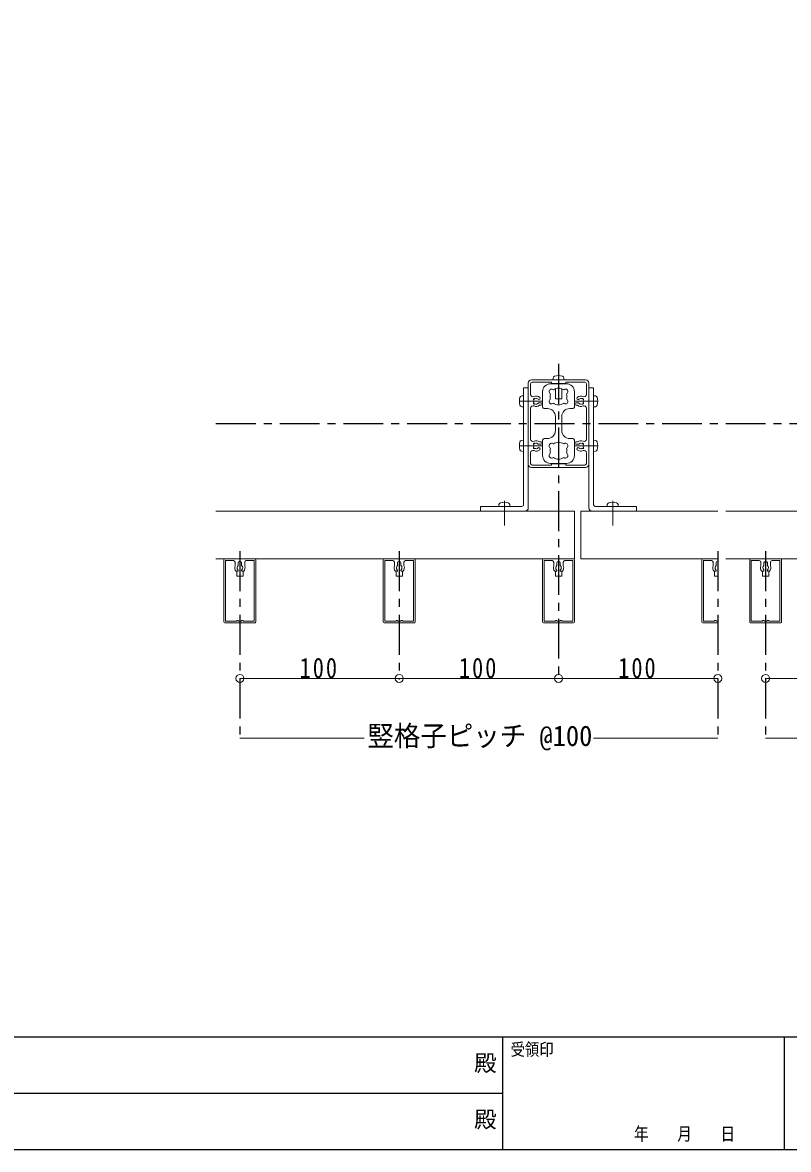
# Model space of a CAD drawing. Units: millimetres at full size, sheet at 1:5. Extents: x -1050 to 1050, y -742 to 742.
# Drawn here: x -338 to 142, y -708 to 0 of the extents above; entities that cross this region are included whole.
import ezdxf
from ezdxf.enums import TextEntityAlignment as Align

# ---------------------------------------------------------------- set-up
doc = ezdxf.new("R2010")
doc.units = ezdxf.units.MM
doc.header["$LTSCALE"] = 5
doc.linetypes.add('CHAIN1', pattern=[8, 5, -1, 1, -1])
doc.layers.add('0-0_通り芯', color=7, linetype='CHAIN1')
doc.layers.add('1-5_図枠1_1', color=7, linetype='Continuous')
for name, color, linetype, lineweight in [('0-3_寸法', 54, 'Continuous', 20), ('0-4_手摺部材', 92, 'Continuous', 20), ('0-5_手すり子', 12, 'Continuous', 20), ('0-9_文字', 3, 'Continuous', 20), ('0-A_支柱', 6, 'Continuous', 20), ('0-B_足元', 4, 'Continuous', 20)]:
    doc.layers.add(name, color=color, linetype=linetype, lineweight=lineweight)
doc.styles.add('ＭＳ ゴシック', font='')
doc.styles.add('ＭＳ 明朝', font='')
doc.styles.get('ＭＳ ゴシック').set_extended_font_data('MS Gothic')
doc.styles.get('ＭＳ 明朝').set_extended_font_data('MS Mincho')

# ---------------------------------------------------------------- blocks, each defined once
blk = doc.blocks.new('dimension_origin')
at = {"color": 0, "linetype": 'Continuous', "lineweight": -2}
blk.add_circle((0, 0), 1.25, dxfattribs=at)

msp = doc.modelspace()

# ---------------------------------------------------------------- linework, layer by layer
at = {"layer": '0-0_通り芯'}
for p, q in [((-1.98, -214.293), (-1.98, -412.521)), ((-216.98, -251.793), (921.446, -251.793)), ((-201.98, -331.893), (-201.98, -449.293)), ((-101.98, -331.893), (-101.98, -412.521)), ((98.02, -331.893), (98.02, -449.293)), ((128.02, -331.893), (128.02, -449.293))]:
    msp.add_line(p, q, dxfattribs=at)
at = {"layer": '0-3_寸法'}
for p, q in [((-201.98, -411.793), (-101.98, -411.793)), ((-101.98, -411.793), (-1.98, -411.793)), ((-1.98, -411.793), (98.02, -411.793)), ((128.02, -411.793), (188.02, -411.793)), ((-201.98, -449.293), (-123.98, -449.293)), ((98.02, -449.293), (20.02, -449.293)), ((128.02, -449.293), (178.02, -449.293))]:
    msp.add_line(p, q, dxfattribs=at)
at = {"layer": '0-4_手摺部材'}
for p, q in [((-23.98, -229.293), (-20.98, -229.293)), ((-23.98, -302.793), (-23.98, -229.293)), ((-20.98, -229.293), (-20.98, -304.793)), ((20.02, -229.293), (17.02, -229.293)), ((17.02, -229.293), (17.02, -304.793)), ((20.02, -302.793), (20.02, -229.293)), ((-25.099, -234.391), (-23.98, -234.293)), ((-23.98, -241.293), (-23.98, -234.293)), ((21.139, -234.391), (20.02, -234.293)), ((20.02, -241.293), (20.02, -234.293)), ((-25.099, -241.195), (-23.98, -241.293)), ((21.139, -241.195), (20.02, -241.293)), ((-25.099, -262.391), (-23.98, -262.293)), ((-23.98, -262.293), (-23.98, -269.293)), ((21.139, -262.391), (20.02, -262.293)), ((20.02, -262.293), (20.02, -269.293)), ((-25.099, -269.195), (-23.98, -269.293)), ((21.139, -269.195), (20.02, -269.293)), ((-50.98, -306.793), (-50.98, -303.793)), ((-24.98, -303.793), (-50.98, -303.793)), ((-39.382, -302.674), (-39.48, -303.793)), ((-39.48, -303.793), (-32.48, -303.793)), ((-32.578, -302.674), (-32.48, -303.793)), ((21.02, -303.793), (47.02, -303.793)), ((28.618, -302.674), (28.52, -303.793)), ((35.52, -303.793), (28.52, -303.793)), ((35.422, -302.674), (35.52, -303.793)), ((47.02, -306.793), (47.02, -303.793)), ((-216.98, -306.793), (8.02, -306.793)), ((-50.98, -306.793), (-22.98, -306.793)), ((8.02, -306.793), (8.02, -336.793)), ((12.02, -336.793), (12.02, -306.793)), ((12.02, -306.793), (98.02, -306.793)), ((47.02, -306.793), (19.02, -306.793)), ((103.02, -306.793), (258.02, -306.793)), ((8.02, -336.793), (-216.98, -336.793)), ((98.02, -336.793), (12.02, -336.793)), ((258.02, -336.793), (103.02, -336.793)), ((-203.98, -344.493), (-203.98, -347.493)), ((-199.98, -347.493), (-199.98, -344.493)), ((-103.98, -344.493), (-103.98, -347.493)), ((-99.98, -347.493), (-99.98, -344.493)), ((-3.98, -344.493), (-3.98, -347.493)), ((0.02, -347.493), (0.02, -344.493)), ((96.02, -344.493), (96.02, -347.493)), ((126.02, -344.493), (126.02, -347.493)), ((130.02, -347.493), (130.02, -344.493)), ((-203.98, -347.493), (-199.98, -347.493)), ((-103.98, -347.493), (-99.98, -347.493)), ((-3.98, -347.493), (0.02, -347.493)), ((96.02, -347.493), (98.02, -347.493)), ((126.02, -347.493), (130.02, -347.493))]:
    msp.add_line(p, q, dxfattribs=at)
at = {"layer": '0-4_手摺部材', "linetype": 'CHAIN1'}
for p, q in [((-26.58, -237.793), (-11.98, -237.793)), ((22.62, -237.793), (8.02, -237.793)), ((-26.58, -265.793), (-11.98, -265.793)), ((22.62, -265.793), (8.02, -265.793)), ((-35.98, -300.193), (-35.98, -315.793)), ((32.02, -300.193), (32.02, -315.793))]:
    msp.add_line(p, q, dxfattribs=at)
at = {"layer": '0-4_手摺部材'}
for centre, radius, start, end in [((-17.58, -237.793), 9, 164.11915, 195.88085), ((-24.986, -235.686), 1.3, 95, 164.11915), ((-24.986, -239.9), 1.3, 195.88085, 265), ((21.026, -235.686), 1.3, 15.88085, 85), ((21.026, -239.9), 1.3, 275, 344.11915), ((13.62, -237.793), 9, 344.11915, 15.88085), ((-17.58, -265.793), 9, 164.11915, 195.88085), ((-24.986, -263.686), 1.3, 95, 164.11915), ((-24.986, -267.9), 1.3, 195.88085, 265), ((21.026, -263.686), 1.3, 15.88085, 85), ((21.026, -267.9), 1.3, 275, 344.11915), ((13.62, -265.793), 9, 344.11915, 15.88085), ((-38.087, -302.787), 1.3, 105.88085, 175), ((-35.98, -310.193), 9, 74.11915, 105.88085), ((-33.873, -302.787), 1.3, 5, 74.11915), ((-24.98, -302.793), 1, 270, 360), ((21.02, -302.793), 1, 180, 270), ((29.913, -302.787), 1.3, 105.88085, 175), ((32.02, -310.193), 9, 74.11915, 105.88085), ((34.127, -302.787), 1.3, 5, 74.11915), ((-22.98, -304.793), 2, 270, 360), ((19.02, -304.793), 2, 180, 270)]:
    msp.add_arc(centre, radius, start, end, dxfattribs=at)
at = {"layer": '0-5_手すり子'}
for p, q in [((-211.98, -337.293), (-211.98, -376.293)), ((-192.48, -336.793), (-211.48, -336.793)), ((-205.98, -337.793), (-210.98, -337.793)), ((-204.98, -341.043), (-204.98, -338.793)), ((-203.08, -340.932), (-203.08, -339.293)), ((-202.08, -338.293), (-201.88, -338.293)), ((-200.88, -339.293), (-200.88, -340.932)), ((-198.98, -341.043), (-198.98, -338.793)), ((-192.98, -337.793), (-197.98, -337.793)), ((-192.98, -375.793), (-192.98, -337.793)), ((-191.98, -376.293), (-191.98, -337.293)), ((-111.98, -337.293), (-111.98, -376.293)), ((-92.48, -336.793), (-111.48, -336.793)), ((-105.98, -337.793), (-110.98, -337.793)), ((-104.98, -341.043), (-104.98, -338.793)), ((-103.08, -340.932), (-103.08, -339.293)), ((-102.08, -338.293), (-101.88, -338.293)), ((-100.88, -339.293), (-100.88, -340.932)), ((-98.98, -341.043), (-98.98, -338.793)), ((-92.98, -337.793), (-97.98, -337.793)), ((-92.98, -375.793), (-92.98, -337.793)), ((-91.98, -376.293), (-91.98, -337.293)), ((-11.98, -337.293), (-11.98, -376.293)), ((7.52, -336.793), (-11.48, -336.793)), ((-5.98, -337.793), (-10.98, -337.793)), ((-4.98, -341.043), (-4.98, -338.793)), ((-3.08, -340.932), (-3.08, -339.293)), ((-2.08, -338.293), (-1.88, -338.293)), ((-0.88, -339.293), (-0.88, -340.932)), ((1.02, -341.043), (1.02, -338.793)), ((7.02, -337.793), (2.02, -337.793)), ((7.02, -375.793), (7.02, -337.793)), ((8.02, -376.293), (8.02, -337.293)), ((88.02, -337.293), (88.02, -376.293)), ((98.02, -336.793), (88.52, -336.793)), ((94.02, -337.793), (89.02, -337.793)), ((95.02, -341.043), (95.02, -338.793)), ((96.92, -340.932), (96.92, -339.293)), ((97.92, -338.293), (98.02, -338.293)), ((118.02, -337.293), (118.02, -376.293)), ((137.52, -336.793), (118.52, -336.793)), ((124.02, -337.793), (119.02, -337.793)), ((125.02, -341.043), (125.02, -338.793)), ((126.92, -340.932), (126.92, -339.293)), ((127.92, -338.293), (128.12, -338.293)), ((129.12, -339.293), (129.12, -340.932)), ((131.02, -341.043), (131.02, -338.793)), ((137.02, -337.793), (132.02, -337.793)), ((137.02, -375.793), (137.02, -337.793)), ((138.02, -376.293), (138.02, -337.293)), ((-204.372, -344.493), (-203.539, -344.493)), ((-203.077, -344.193), (-203.106, -344.243)), ((-200.883, -344.193), (-200.854, -344.243)), ((-200.421, -344.493), (-199.588, -344.493)), ((-104.372, -344.493), (-103.539, -344.493)), ((-103.077, -344.193), (-103.106, -344.243)), ((-100.883, -344.193), (-100.854, -344.243)), ((-100.421, -344.493), (-99.588, -344.493)), ((-4.372, -344.493), (-3.539, -344.493)), ((-3.077, -344.193), (-3.106, -344.243)), ((-0.883, -344.193), (-0.854, -344.243)), ((-0.421, -344.493), (0.412, -344.493)), ((95.628, -344.493), (96.461, -344.493)), ((96.923, -344.193), (96.894, -344.243)), ((125.628, -344.493), (126.461, -344.493)), ((126.923, -344.193), (126.894, -344.243)), ((129.117, -344.193), (129.146, -344.243)), ((129.579, -344.493), (130.412, -344.493)), ((-211.48, -376.793), (-192.48, -376.793)), ((-202.98, -375.793), (-200.98, -375.793)), ((-199.98, -375.793), (-192.98, -375.793)), ((-111.48, -376.793), (-92.48, -376.793)), ((-102.98, -375.793), (-100.98, -375.793)), ((-99.98, -375.793), (-92.98, -375.793)), ((-11.48, -376.793), (7.52, -376.793)), ((-2.98, -375.793), (-0.98, -375.793)), ((0.02, -375.793), (7.02, -375.793)), ((88.52, -376.793), (98.02, -376.793)), ((97.02, -375.793), (98.02, -375.793)), ((118.52, -376.793), (137.52, -376.793)), ((127.02, -375.793), (129.02, -375.793)), ((130.02, -375.793), (137.02, -375.793))]:
    msp.add_line(p, q, dxfattribs=at)
for points in [[(-210.98, -337.793), (-210.98, -375.793), (-203.98, -375.793)], [(-110.98, -337.793), (-110.98, -375.793), (-103.98, -375.793)], [(-10.98, -337.793), (-10.98, -375.793), (-3.98, -375.793)], [(89.02, -337.793), (89.02, -375.793), (96.02, -375.793)], [(119.02, -337.793), (119.02, -375.793), (126.02, -375.793)], [(-203.98, -375.793), (-203.98, -375.393), (-202.98, -375.393), (-202.98, -375.793)], [(-199.98, -375.793), (-199.98, -375.393), (-200.98, -375.393), (-200.98, -375.793)], [(-103.98, -375.793), (-103.98, -375.393), (-102.98, -375.393), (-102.98, -375.793)], [(-99.98, -375.793), (-99.98, -375.393), (-100.98, -375.393), (-100.98, -375.793)], [(-3.98, -375.793), (-3.98, -375.393), (-2.98, -375.393), (-2.98, -375.793)], [(0.02, -375.793), (0.02, -375.393), (-0.98, -375.393), (-0.98, -375.793)], [(96.02, -375.793), (96.02, -375.393), (97.02, -375.393), (97.02, -375.793)], [(126.02, -375.793), (126.02, -375.393), (127.02, -375.393), (127.02, -375.793)], [(130.02, -375.793), (130.02, -375.393), (129.02, -375.393), (129.02, -375.793)]]:
    msp.add_lwpolyline(points, dxfattribs=at)
for centre, radius, start, end in [((-211.48, -337.293), 0.5, 90, 180), ((-205.98, -338.793), 1, 0, 90), ((-202.08, -339.293), 1, 90, 180), ((-201.88, -339.293), 1, 0, 90), ((-197.98, -338.793), 1, 90, 180), ((-192.48, -337.293), 0.5, 0, 90), ((-111.48, -337.293), 0.5, 90, 180), ((-105.98, -338.793), 1, 0, 90), ((-102.08, -339.293), 1, 90, 180), ((-101.88, -339.293), 1, 0, 90), ((-97.98, -338.793), 1, 90, 180), ((-92.48, -337.293), 0.5, 0, 90), ((-11.48, -337.293), 0.5, 90, 180), ((-5.98, -338.793), 1, 0, 90), ((-2.08, -339.293), 1, 90, 180), ((-1.88, -339.293), 1, 0, 90), ((2.02, -338.793), 1, 90, 180), ((7.52, -337.293), 0.5, 0, 90), ((88.52, -337.293), 0.5, 90, 180), ((94.02, -338.793), 1, 0, 90), ((97.92, -339.293), 1, 90, 180), ((118.52, -337.293), 0.5, 90, 180), ((124.02, -338.793), 1, 0, 90), ((127.92, -339.293), 1, 90, 180), ((128.12, -339.293), 1, 0, 90), ((132.02, -338.793), 1, 90, 180), ((137.52, -337.293), 0.5, 0, 90), ((-201.98, -342.293), 3.25, 157.38014, 222.60367), ((-201.98, -342.293), 1.75, 128.9448, 227.16041), ((-203.539, -343.993), 0.5, 270, 330), ((-203.51, -343.943), 0.5, 330, 47.16041), ((-200.45, -343.943), 0.5, 132.83959, 210), ((-201.98, -342.293), 1.75, 312.83959, 51.0552), ((-200.421, -343.993), 0.5, 210, 270), ((-201.98, -342.293), 3.25, 317.39633, 22.61986), ((-101.98, -342.293), 3.25, 157.38014, 222.60367), ((-101.98, -342.293), 1.75, 128.9448, 227.16041), ((-103.539, -343.993), 0.5, 270, 330), ((-103.51, -343.943), 0.5, 330, 47.16041), ((-100.45, -343.943), 0.5, 132.83959, 210), ((-101.98, -342.293), 1.75, 312.83959, 51.0552), ((-100.421, -343.993), 0.5, 210, 270), ((-101.98, -342.293), 3.25, 317.39633, 22.61986), ((-1.98, -342.293), 3.25, 157.38014, 222.60367), ((-1.98, -342.293), 1.75, 128.9448, 227.16041), ((-3.539, -343.993), 0.5, 270, 330), ((-3.51, -343.943), 0.5, 330, 47.16041), ((-0.45, -343.943), 0.5, 132.83959, 210), ((-1.98, -342.293), 1.75, 312.83959, 51.0552), ((-0.421, -343.993), 0.5, 210, 270), ((-1.98, -342.293), 3.25, 317.39633, 22.61986), ((98.02, -342.293), 3.25, 157.38014, 222.60367), ((98.02, -342.293), 1.75, 128.9448, 227.16041), ((96.461, -343.993), 0.5, 270, 330), ((96.49, -343.943), 0.5, 330, 47.16041), ((128.02, -342.293), 3.25, 157.38014, 222.60367), ((128.02, -342.293), 1.75, 128.9448, 227.16041), ((126.461, -343.993), 0.5, 270, 330), ((126.49, -343.943), 0.5, 330, 47.16041), ((129.55, -343.943), 0.5, 132.83959, 210), ((128.02, -342.293), 1.75, 312.83959, 51.0552), ((129.579, -343.993), 0.5, 210, 270), ((128.02, -342.293), 3.25, 317.39633, 22.61986), ((-211.48, -376.293), 0.5, 180, 270), ((-192.48, -376.293), 0.5, 270, 360), ((-111.48, -376.293), 0.5, 180, 270), ((-92.48, -376.293), 0.5, 270, 360), ((-11.48, -376.293), 0.5, 180, 270), ((7.52, -376.293), 0.5, 270, 360), ((88.52, -376.293), 0.5, 180, 270), ((118.52, -376.293), 0.5, 180, 270), ((137.52, -376.293), 0.5, 270, 360)]:
    msp.add_arc(centre, radius, start, end, dxfattribs=at)
at = {"layer": '0-A_支柱'}
for p, q in [((-20.98, -251.793), (-20.98, -226.293)), ((-1.98, -224.293), (-18.98, -224.293)), ((-6.48, -225.793), (-18.48, -225.793)), ((-6.48, -226.543), (-6.48, -225.793)), ((-5.382, -223.174), (-5.48, -224.293)), ((-1.98, -224.293), (15.02, -224.293)), ((1.422, -223.174), (1.52, -224.293)), ((2.52, -226.543), (2.52, -225.793)), ((2.52, -225.793), (14.52, -225.793)), ((17.02, -251.793), (17.02, -226.293)), ((-19.48, -233.485), (-19.48, -226.793)), ((-1.98, -226.543), (-6.48, -226.543)), ((-3.98, -226.543), (-3.98, -226.793)), ((-1.98, -226.543), (2.52, -226.543)), ((0.02, -226.793), (0.02, -226.543)), ((15.52, -233.485), (15.52, -226.793)), ((-14.303, -238.793), (-12.98, -238.793)), ((-13.903, -240.293), (-12.98, -240.293)), ((10.343, -238.793), (9.02, -238.793)), ((9.943, -240.293), (9.02, -240.293)), ((-19.48, -251.793), (-19.48, -242.101)), ((15.52, -251.793), (15.52, -242.101)), ((-20.98, -251.793), (-20.98, -277.293)), ((-19.48, -251.793), (-19.48, -261.485)), ((15.52, -251.793), (15.52, -261.485)), ((17.02, -251.793), (17.02, -277.293)), ((-14.303, -264.793), (-12.98, -264.793)), ((-13.903, -263.293), (-12.98, -263.293)), ((9.943, -263.293), (9.02, -263.293)), ((10.343, -264.793), (9.02, -264.793)), ((-19.48, -270.101), (-19.48, -276.793)), ((15.52, -270.101), (15.52, -276.793)), ((-1.98, -279.293), (-18.98, -279.293)), ((-6.48, -277.793), (-18.48, -277.793)), ((-6.48, -277.043), (-6.48, -277.793)), ((-1.98, -277.043), (-6.48, -277.043)), ((-1.98, -277.043), (2.52, -277.043)), ((-1.98, -279.293), (15.02, -279.293)), ((2.52, -277.043), (2.52, -277.793)), ((2.52, -277.793), (14.52, -277.793))]:
    msp.add_line(p, q, dxfattribs=at)
msp.add_lwpolyline([(-3.98, -229.885), (-3.98, -236.293), (0.02, -236.293), (0.02, -229.885)], dxfattribs=at)
for centre, radius, start, end in [((-18.98, -226.293), 2, 90, 180), ((-18.48, -226.793), 1, 90, 180), ((-4.087, -223.287), 1.3, 105.88085, 175), ((-1.98, -230.693), 9, 74.11915, 105.88085), ((0.127, -223.287), 1.3, 5, 74.11915), ((14.52, -226.793), 1, 0, 90), ((15.02, -226.293), 2, 0, 90), ((-17.98, -233.485), 1.5, 180, 294.90105), ((-15.98, -237.793), 1.75, 151.42641, 208.57359), ((-17.217, -236.555), 0.5, 36.78678, 233.2132), ((-17.217, -239.03), 0.5, 126.7868, 323.21322), ((-15.98, -237.793), 3.25, 47.45759, 114.90105), ((-15.98, -237.793), 3.25, 245.09895, 309.71514), ((-15.98, -237.793), 1.75, 47.45759, 118.57357), ((-15.98, -237.793), 1.75, 241.42643, 318.18969), ((-14.29, -235.951), 0.75, 227.45759, 47.45759), ((-14.303, -239.293), 0.5, 90, 138.18969), ((-12.98, -239.543), 0.75, 270, 90), ((9.02, -239.543), 0.75, 90, 270), ((10.33, -235.951), 0.75, 132.54241, 312.54241), ((12.02, -237.793), 3.25, 65.09895, 132.54241), ((12.02, -237.793), 3.25, 230.28486, 294.90105), ((10.343, -239.293), 0.5, 41.81031, 90), ((12.02, -237.793), 1.75, 221.81031, 298.57357), ((12.02, -237.793), 1.75, 61.42643, 132.54241), ((13.257, -236.555), 0.5, 306.7868, 143.21322), ((13.257, -239.03), 0.5, 216.78678, 53.2132), ((14.02, -233.485), 1.5, 245.09895, 360), ((12.02, -237.793), 1.75, 331.42641, 28.57359), ((-17.98, -242.101), 1.5, 65.09895, 180), ((14.02, -242.101), 1.5, 0, 114.90105), ((-17.98, -261.485), 1.5, 180, 294.90105), ((14.02, -261.485), 1.5, 245.09895, 360), ((-17.98, -270.101), 1.5, 65.09895, 180), ((-15.98, -265.793), 1.75, 151.42641, 208.57359), ((-17.217, -264.555), 0.5, 36.78678, 233.2132), ((-17.217, -267.03), 0.5, 126.7868, 323.21322), ((-15.98, -265.793), 3.25, 50.28486, 114.90105), ((-15.98, -265.793), 3.25, 245.09895, 312.54241), ((-15.98, -265.793), 1.75, 41.81031, 118.57357), ((-15.98, -265.793), 1.75, 241.42643, 312.54241), ((-14.29, -267.635), 0.75, 312.54241, 132.54241), ((-14.303, -264.293), 0.5, 221.81031, 270), ((-12.98, -264.043), 0.75, 270, 90), ((9.02, -264.043), 0.75, 90, 270), ((10.33, -267.635), 0.75, 47.45759, 227.45759), ((12.02, -265.793), 3.25, 227.45759, 294.90105), ((12.02, -265.793), 3.25, 65.09895, 129.71514), ((10.343, -264.293), 0.5, 270, 318.18969), ((12.02, -265.793), 1.75, 61.42643, 138.18969), ((12.02, -265.793), 1.75, 227.45759, 298.57357), ((13.257, -264.555), 0.5, 306.7868, 143.21322), ((13.257, -267.03), 0.5, 216.78678, 53.2132), ((14.02, -270.101), 1.5, 0, 114.90105), ((12.02, -265.793), 1.75, 331.42641, 28.57359), ((-18.98, -277.293), 2, 180, 270), ((-18.48, -276.793), 1, 180, 270), ((14.52, -276.793), 1, 270, 360), ((15.02, -277.293), 2, 270, 360)]:
    msp.add_arc(centre, radius, start, end, dxfattribs=at)
at = {"layer": '0-B_足元'}
for p, q in [((-11.98, -241.393), (-11.98, -231.793)), ((-6.98, -226.793), (3.02, -226.793)), ((8.02, -241.393), (8.02, -231.793)), ((-8.98, -242.393), (-10.98, -242.393)), ((-3.98, -247.393), (-3.98, -256.193)), ((0.02, -247.393), (0.02, -256.193)), ((5.02, -242.393), (7.02, -242.393)), ((-8.98, -261.193), (-10.98, -261.193)), ((5.02, -261.193), (7.02, -261.193)), ((-11.98, -262.193), (-11.98, -271.793)), ((8.02, -262.193), (8.02, -271.793)), ((-6.98, -276.793), (3.02, -276.793))]:
    msp.add_line(p, q, dxfattribs=at)
for centre, radius, start, end in [((-6.98, -231.793), 5, 90, 180), ((-6.321, -231.753), 1.6, 46.3184, 243.6816), ((-1.98, -234.793), 5.3, 162.3632, 197.6368), ((-1.98, -234.793), 5.3, 52.3632, 127.6368), ((2.362, -231.753), 1.6, 296.3184, 133.6816), ((3.02, -231.793), 5, 0, 90), ((-1.98, -234.793), 5.3, 342.3632, 17.6368), ((-6.321, -237.833), 1.6, 116.3184, 313.6816), ((-1.98, -234.793), 5.3, 232.36321, 307.63679), ((2.362, -237.833), 1.6, 226.3184, 63.6816), ((-10.98, -241.393), 1, 180, 270), ((-8.98, -247.393), 5, 0, 90), ((5.02, -247.393), 5, 90, 180), ((7.02, -241.393), 1, 270, 360), ((-10.98, -262.193), 1, 90, 180), ((-8.98, -256.193), 5, 270, 360), ((5.02, -256.193), 5, 180, 270), ((7.02, -262.193), 1, 0, 90), ((-6.321, -265.753), 1.6, 46.3184, 243.6816), ((-1.98, -268.793), 5.3, 162.3632, 197.6368), ((-1.98, -268.793), 5.3, 52.36321, 127.63679), ((2.362, -265.753), 1.6, 296.3184, 133.6816), ((-1.98, -268.793), 5.3, 342.3632, 17.6368), ((-6.98, -271.793), 5, 180, 270), ((-6.321, -271.833), 1.6, 116.3184, 313.6816), ((-1.98, -268.793), 5.3, 232.3632, 307.6368), ((2.362, -271.833), 1.6, 226.3184, 63.6816), ((3.02, -271.793), 5, 270, 360)]:
    msp.add_arc(centre, radius, start, end, dxfattribs=at)
at = {"layer": '1-5_図枠1_1'}
for p, q in [((-990, -636.793), (990, -636.793)), ((-37.121, -636.793), (-37.121, -707.5)), ((139.646, -636.793), (139.646, -707.5)), ((-990, -672.146), (-37.121, -672.146))]:
    msp.add_line(p, q, dxfattribs=at)
msp.add_lwpolyline([(-990, 682.5), (-990, -707.5), (990, -707.5)], dxfattribs=at)

# ---------------------------------------------------------------- block references
at = {"layer": '0-3_寸法', "xscale": 2, "yscale": 2, "rotation": 180}
for p in [(-201.98, -411.793), (-101.98, -411.793), (-1.98, -411.793), (128.02, -411.793)]:
    msp.add_blockref('dimension_origin', p, dxfattribs=at)
at = {"layer": '0-3_寸法', "xscale": 2, "yscale": 2}
for p in [(-101.98, -411.793), (-1.98, -411.793), (98.02, -411.793)]:
    msp.add_blockref('dimension_origin', p, dxfattribs=at)

# ---------------------------------------------------------------- texts
at = {"layer": '0-3_寸法', "char_height": 12.83, "attachment_point": 7, "style": 'ＭＳ ゴシック'}
for insert in [(-164.48, -411.793), (-64.48, -411.793), (35.52, -411.793)]:
    msp.add_mtext('\\T1.18;\\W0.8;100', dxfattribs=dict(at, insert=insert))
at = {"layer": '0-9_文字', "style": 'ＭＳ ゴシック', "width": 0.95}
msp.add_text('竪格子ピッチ @100', height=12.83, dxfattribs=at).set_placement((-121.98, -458.043), align=Align.BOTTOM_LEFT)
at = {"layer": '1-5_図枠1_1', "style": 'ＭＳ 明朝'}
for s, height, width, p in [('受領印', 7.776, 0.85, (-32.071, -650.934)), ('年\u3000\u3000月\u3000\u3000日', 8.294, 0.8, (45.454, -704.318))]:
    msp.add_text(s, height=height, dxfattribs=dict(at, width=width)).set_placement(p, align=Align.BOTTOM_LEFT)
for p in [(-54.956, -661.527), (-54.956, -696.88)]:
    msp.add_text('殿', height=10.37, dxfattribs=at).set_placement(p, align=Align.BOTTOM_LEFT)

doc.saveas('drawing.dxf')
